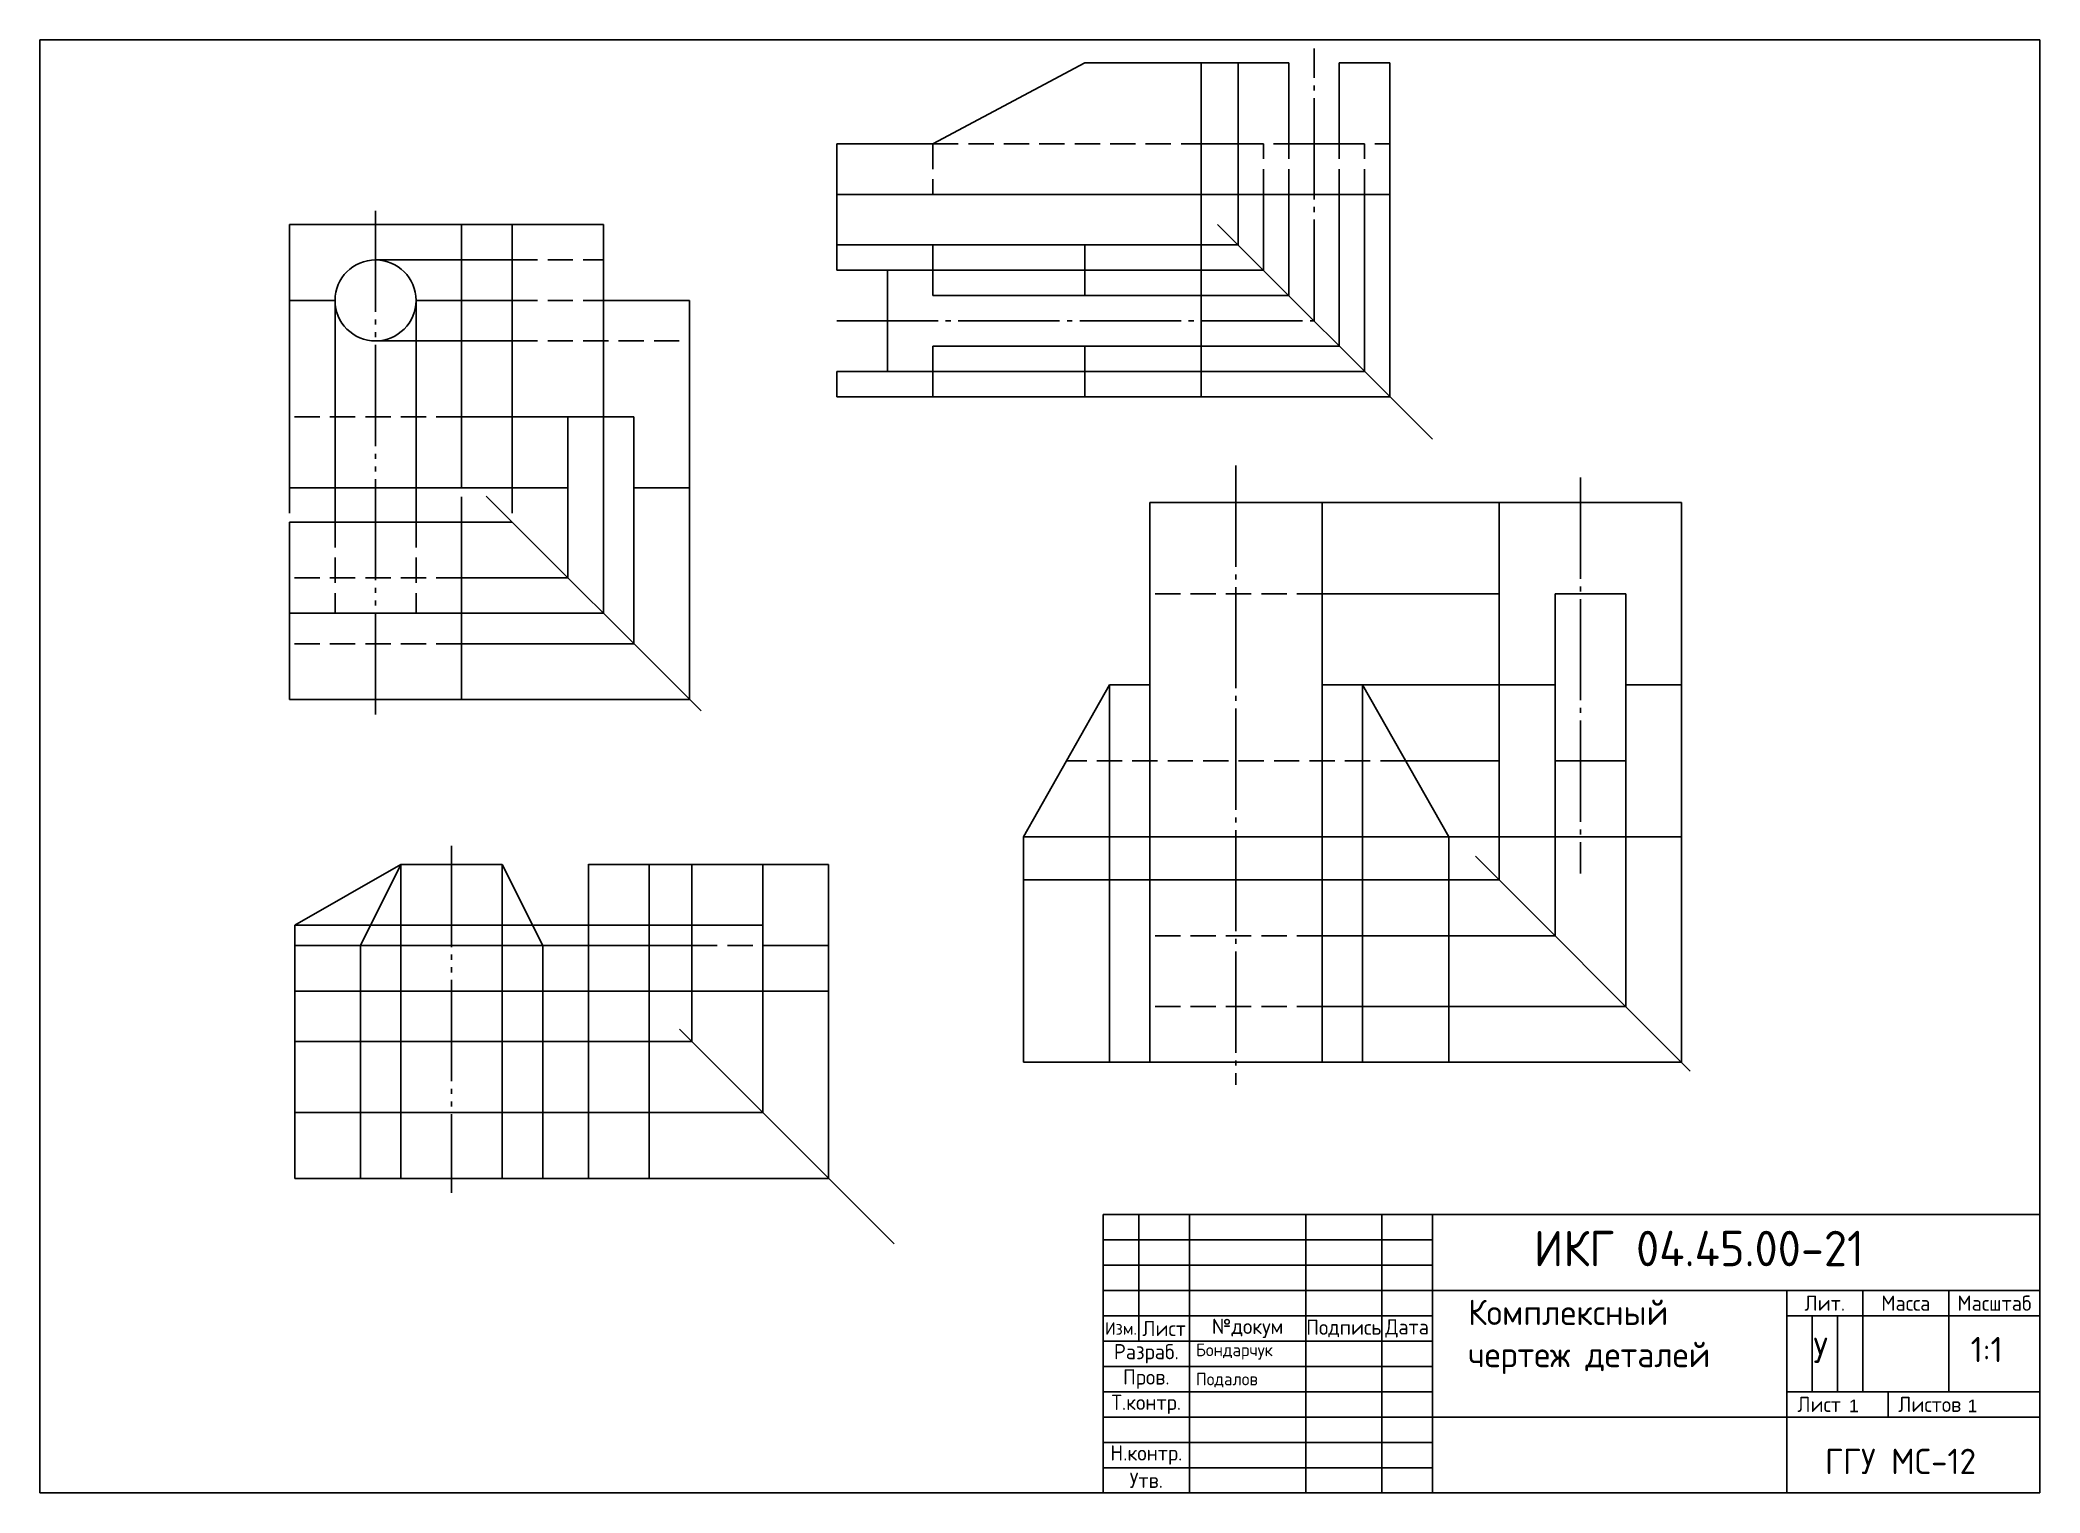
# Model space of a CAD drawing. Header units: millimetres. Extents: x 1 to 396, y -1 to 286.
import ezdxf

# ---------------------------------------------------------------- set-up
doc = ezdxf.new("R2010")
doc.units = ezdxf.units.MM
for name, pattern in [('DASHDOT_axis', [24, 20, -1.5, 1, -1.5]), ('DASHED', [7, 5, -2, 0]), ('DIVIDE', [26.5, 20, -1.5, 1, -1.5, 1, -1.5])]:
    doc.linetypes.add(name, pattern=pattern)
for name, color, linetype in [('Всармргательные', 7, 'Continuous'), ('Контур', 7, 'Continuous'), ('Невидимые', 7, 'Continuous'), ('Оси', 7, 'Continuous'), ('Рамка', 7, 'Continuous')]:
    doc.layers.add(name, color=color, linetype=linetype)
doc.styles.add('GOST-2.304_Type-B', font='GOST Common.ttf')
doc.styles.get("Standard").update_dxf_attribs({"font": 'arial.ttf'})

msp = doc.modelspace()

# ---------------------------------------------------------------- linework, layer by layer
at = {"color": 7}
for p, q in [((233.26, 249.96), (275.69, 207.53)), ((88.83, 196.28), (131.26, 153.85)), ((284.22, 125.16), (326.64, 82.74)), ((127, 91), (169.42, 48.57))]:
    msp.add_line(p, q, dxfattribs=at)
at = {"layer": 'Всармргательные', "color": 5, "linetype": 'ByBlock'}
for p, q in [((230.06, 281.9), (237.32, 281.9)), ((230.06, 265.9), (237.32, 265.9)), ((158.06, 255.9), (158.06, 245.9)), ((230.06, 255.9), (230.06, 245.9)), ((237.32, 255.9), (230.06, 255.9)), ((237.32, 245.9), (237.32, 255.9)), ((242.32, 240.9), (242.32, 255.9)), ((247.32, 235.9), (247.32, 255.9)), ((257.32, 225.9), (257.32, 255.9)), ((262.32, 220.9), (262.32, 255.9)), ((267.32, 215.9), (267.32, 255.9)), ((230.06, 245.9), (237.32, 245.9)), ((168.06, 240.9), (242.32, 240.9)), ((58.97, 234.95), (58.97, 191.14)), ((74.97, 234.95), (74.97, 191.14)), ((111.97, 234.95), (111.97, 173.14)), ((230.06, 235.9), (247.32, 235.9)), ((230.06, 225.9), (257.32, 225.9)), ((168.06, 220.9), (262.32, 220.9)), ((230.06, 215.9), (267.32, 215.9)), ((104.97, 197.95), (104.97, 180.14)), ((117.97, 197.95), (117.97, 167.14)), ((128.97, 197.95), (128.97, 156.14)), ((253.92, 195.02), (288.92, 195.02)), ((93.97, 191.14), (83.97, 191.14)), ((104.97, 180.14), (83.97, 180.14)), ((288.92, 177.02), (253.92, 177.02)), ((111.97, 173.14), (83.97, 173.14)), ((117.97, 167.14), (83.97, 167.14)), ((211.92, 159.02), (211.92, 120.47)), ((219.92, 159.02), (219.92, 120.47)), ((253.92, 159.02), (253.92, 120.47)), ((261.92, 159.02), (288.92, 159.02)), ((261.92, 159.02), (261.92, 120.47)), ((128.97, 156.14), (83.97, 156.14)), ((288.92, 144.02), (270.42, 144.02)), ((299.92, 144.02), (299.92, 109.47)), ((313.92, 144.02), (313.92, 95.47)), ((194.92, 120.47), (194.92, 129.02)), ((278.92, 129.02), (288.92, 129.02)), ((278.92, 120.47), (278.92, 129.02)), ((288.92, 129.02), (288.92, 120.47)), ((324.92, 129.02), (324.92, 84.47)), ((72, 123.54), (72, 88.54)), ((92, 123.54), (92, 88.54)), ((121, 123.54), (129.46, 123.54)), ((288.92, 120.47), (278.92, 120.47)), ((51, 111.54), (129.46, 111.54)), ((64, 107.54), (64, 74.54)), ((64, 107.54), (100, 107.54)), ((100, 107.54), (100, 88.54)), ((109, 107.54), (109, 88.54)), ((109, 107.54), (129.46, 107.54)), ((143.46, 74.54), (143.46, 107.54)), ((299.92, 109.47), (253.92, 109.47)), ((51, 98.54), (51, 88.54)), ((121, 98.54), (121, 88.54)), ((129.46, 98.54), (121, 98.54)), ((129.46, 88.54), (129.46, 98.54)), ((156.46, 61.54), (156.46, 98.54)), ((313.92, 95.47), (253.92, 95.47)), ((121, 88.54), (129.46, 88.54)), ((324.92, 84.47), (278.92, 84.47)), ((72, 74.54), (143.46, 74.54)), ((121, 61.54), (156.46, 61.54))]:
    msp.add_line(p, q, dxfattribs=at)
at = {"layer": 'Всармргательные', "color": 5}
for p, q in [((83.97, 249.95), (93.97, 249.95)), ((66.97, 242.96), (93.97, 242.96)), ((83.97, 234.95), (93.97, 234.95)), ((66.97, 226.96), (93.97, 226.96)), ((104.97, 211.95), (83.97, 211.95)), ((83.97, 197.95), (93.97, 197.95))]:
    msp.add_line(p, q, dxfattribs=at)
at = {"layer": 'Всармргательные', "color": 5, "linetype": 'DASHED'}
for p, q in [((49.97, 197.95), (49.97, 191.14)), ((83.97, 191.14), (83.97, 197.95)), ((93.97, 197.95), (93.97, 191.14))]:
    msp.add_line(p, q, dxfattribs=at)
at = {"layer": 'Контур', "color": 7, "linetype": 'ByBlock'}
for p, q in [((177.06, 265.9), (207.06, 281.9)), ((230.06, 281.9), (207.06, 281.9)), ((230.06, 255.9), (230.06, 281.9)), ((237.32, 281.9), (237.32, 255.9)), ((247.32, 281.9), (237.32, 281.9)), ((247.32, 265.9), (247.32, 281.9)), ((267.32, 281.9), (257.32, 281.9)), ((257.32, 281.9), (257.32, 265.9)), ((267.32, 255.9), (267.32, 281.9)), ((158.06, 255.9), (158.06, 265.9)), ((158.06, 265.9), (177.06, 265.9)), ((257.32, 265.9), (247.32, 265.9)), ((158.06, 255.9), (230.06, 255.9)), ((237.32, 255.9), (267.32, 255.9)), ((158.06, 245.9), (230.06, 245.9)), ((158.06, 245.9), (158.06, 240.9)), ((177.06, 235.9), (177.06, 245.9)), ((207.06, 235.9), (207.06, 245.9)), ((230.06, 245.9), (230.06, 215.9)), ((158.06, 240.9), (168.06, 240.9)), ((168.06, 220.9), (168.06, 240.9)), ((207.06, 235.9), (177.06, 235.9)), ((230.06, 235.9), (207.06, 235.9)), ((177.06, 215.9), (177.06, 225.9)), ((177.06, 225.9), (230.06, 225.9)), ((207.06, 225.9), (207.06, 215.9)), ((158.05, 220.9), (168.05, 220.9)), ((158.06, 215.9), (158.06, 220.9)), ((230.06, 215.9), (158.06, 215.9)), ((253.88, 195.05), (219.88, 195.05)), ((219.92, 195.02), (219.92, 159.02)), ((253.92, 159.02), (253.92, 195.02)), ((324.92, 195.02), (288.92, 195.02)), ((288.92, 195.02), (288.92, 129.02)), ((324.92, 129.02), (324.92, 195.02)), ((49.97, 191.14), (83.97, 191.14)), ((49.97, 156.14), (49.97, 191.14)), ((83.97, 191.14), (83.97, 156.14)), ((313.92, 177.02), (299.92, 177.02)), ((299.92, 177.02), (299.92, 159.02)), ((313.92, 144.02), (313.92, 177.02)), ((194.92, 129.02), (211.92, 159.02)), ((211.92, 159.02), (219.92, 159.02)), ((261.92, 159.02), (253.92, 159.02)), ((278.92, 129.02), (261.92, 159.02)), ((288.92, 159.02), (299.92, 159.02)), ((299.92, 144.02), (299.92, 159.02)), ((324.92, 159.02), (313.92, 159.02)), ((83.97, 156.14), (49.97, 156.14)), ((299.92, 144.02), (313.92, 144.02)), ((194.92, 129.02), (278.92, 129.02)), ((288.92, 129.02), (324.92, 129.02)), ((51, 111.54), (72, 123.54)), ((72, 123.54), (64, 107.54)), ((82, 123.54), (72, 123.54)), ((82, 123.54), (92, 123.54)), ((92, 123.54), (100, 107.54)), ((109, 123.59), (109, 107.54)), ((121, 123.54), (109, 123.54)), ((121, 121.54), (121, 123.54)), ((129.46, 123.54), (129.46, 98.54)), ((156.46, 123.54), (129.46, 123.54)), ((143.46, 111.54), (143.46, 123.54)), ((156.46, 98.54), (156.46, 123.54)), ((121, 98.54), (121, 121.54)), ((278.92, 120.47), (194.92, 120.47)), ((194.92, 120.47), (194.92, 84.47)), ((211.92, 84.47), (211.92, 120.47)), ((219.92, 120.47), (219.92, 84.47)), ((253.92, 120.47), (253.92, 84.47)), ((261.92, 120.47), (261.92, 84.47)), ((278.92, 84.47), (278.92, 120.47)), ((51, 107.54), (51, 111.54)), ((129.46, 111.54), (143.46, 111.54)), ((143.46, 111.54), (143.46, 107.54)), ((51, 98.54), (51, 107.54)), ((64, 107.54), (51, 107.54)), ((109, 107.54), (100, 107.54)), ((143.46, 107.54), (156.46, 107.54)), ((51, 98.54), (121, 98.54)), ((121, 98.54), (64, 98.54)), ((64, 98.54), (100, 98.54)), ((64, 98.54), (82, 98.54)), ((121, 98.54), (109, 98.54)), ((129.46, 98.54), (156.46, 98.54)), ((51, 88.54), (121, 88.54)), ((51, 88.54), (51, 61.54)), ((51, 88.54), (51, 74.54)), ((72, 88.54), (72, 61.54)), ((92, 88.54), (92, 61.54)), ((100, 88.54), (100, 61.54)), ((109, 88.54), (109, 61.54)), ((121, 61.54), (121, 88.54)), ((194.92, 84.47), (278.92, 84.47)), ((51, 74.54), (72, 74.54)), ((64, 74.54), (64, 61.54)), ((51, 61.54), (121, 61.54))]:
    msp.add_line(p, q, dxfattribs=at)
at = {"layer": 'Контур'}
for p, q in [((49.97, 249.95), (83.97, 249.95)), ((49.97, 249.95), (49.97, 197.95)), ((83.97, 249.95), (83.97, 197.95)), ((83.97, 197.95), (49.97, 197.95))]:
    msp.add_line(p, q, dxfattribs=at)
at = {"layer": 'Контур', "color": 7}
for p, q in [((93.97, 249.95), (93.97, 197.95)), ((93.97, 249.95), (111.97, 249.95)), ((111.97, 249.95), (111.97, 234.95)), ((49.97, 234.95), (58.97, 234.95)), ((83.97, 234.95), (74.97, 234.95)), ((111.97, 234.95), (128.97, 234.95)), ((128.97, 197.95), (128.97, 234.95)), ((104.97, 197.95), (104.97, 211.95)), ((104.97, 211.95), (117.97, 211.95)), ((117.97, 211.95), (117.97, 197.95)), ((93.97, 197.95), (104.97, 197.95)), ((117.97, 197.95), (128.97, 197.95))]:
    msp.add_line(p, q, dxfattribs=at)
at = {"layer": 'Контур', "color": 7, "linetype": 'DASHED'}
for p, q in [((83.97, 180.14), (49.97, 180.14)), ((83.97, 167.14), (49.97, 167.14))]:
    msp.add_line(p, q, dxfattribs=at)
at = {"layer": 'Контур', "color": 7}
msp.add_circle((66.97, 234.95), 8, dxfattribs=at)
at = {"layer": 'Невидимые', "color": 7, "linetype": 'DASHED'}
for p, q in [((177.06, 265.9), (177.06, 255.9)), ((177.06, 265.9), (230.06, 265.9)), ((237.32, 265.9), (247.32, 265.9)), ((242.32, 255.9), (242.32, 265.9)), ((247.32, 255.9), (247.32, 265.9)), ((257.32, 265.9), (267.32, 265.9)), ((257.32, 255.9), (257.32, 265.9)), ((262.32, 255.9), (262.32, 265.9)), ((93.97, 242.96), (111.97, 242.96)), ((93.97, 234.95), (111.97, 234.95)), ((93.97, 226.96), (128.97, 226.96)), ((83.97, 211.95), (49.97, 211.95)), ((58.97, 191.14), (58.97, 173.14)), ((74.97, 191.14), (74.97, 173.14)), ((253.92, 177.02), (219.92, 177.02)), ((270.42, 144.02), (203.42, 144.02)), ((129.46, 107.54), (143.46, 107.54)), ((253.92, 109.47), (219.92, 109.47)), ((253.92, 95.47), (219.92, 95.47))]:
    msp.add_line(p, q, dxfattribs=at)
at = {"layer": 'Невидимые', "color": 7, "linetype": 'ByBlock'}
msp.add_line((83.97, 173.14), (49.97, 173.14), dxfattribs=at)
at = {"layer": 'Оси', "color": 1, "linetype": 'DASHDOT_axis'}
for p, q in [((252.32, 230.9), (252.32, 284.7)), ((158.06, 230.9), (252.32, 230.9)), ((236.88, 202.33), (236.88, 80.03)), ((304.92, 199.97), (304.92, 121.77))]:
    msp.add_line(p, q, dxfattribs=at)
at = {"layer": 'Оси', "color": 1, "linetype": 'DIVIDE'}
for p, q in [((66.97, 252.67), (66.97, 152.11)), ((82, 127.22), (82, 58.67))]:
    msp.add_line(p, q, dxfattribs=at)
at = {"layer": 'Рамка', "lineweight": 30}
for p, q in [((395.7, 286.39), (0.7, 286.39)), ((0.7, 286.39), (0.7, -0.61)), ((395.7, -0.61), (395.7, 286.39)), ((395.7, 54.39), (210.7, 54.39)), ((210.7, 54.39), (210.7, -0.61)), ((217.7, 54.39), (217.7, 29.39)), ((227.7, -0.61), (227.7, 54.39)), ((250.7, 54.39), (250.7, -0.61)), ((265.7, -0.61), (265.7, 54.39)), ((275.7, 54.39), (275.7, -0.61)), ((395.7, 39.39), (275.7, 39.39)), ((345.7, 39.39), (345.7, -0.61)), ((360.7, 39.39), (360.7, 19.39)), ((377.7, 19.39), (377.7, 39.39)), ((275.7, 34.39), (210.7, 34.39)), ((395.7, 34.39), (345.7, 34.39)), ((210.7, 29.39), (275.7, 29.39)), ((395.7, 19.39), (345.7, 19.39)), ((365.7, 19.39), (365.7, 14.39)), ((395.7, 14.39), (275.7, 14.39)), ((0.7, -0.61), (395.7, -0.61))]:
    msp.add_line(p, q, dxfattribs=at)
at = {"layer": 'Рамка'}
for p, q in [((395.7, -0.61), (395.7, 54.39)), ((210.7, 49.39), (275.7, 49.39)), ((275.7, 44.39), (210.7, 44.39)), ((210.7, 39.39), (275.7, 39.39)), ((395.7, 39.39), (395.7, 34.39)), ((350.7, 34.39), (350.7, 19.39)), ((355.7, 19.39), (355.7, 34.39)), ((275.7, 24.39), (210.7, 24.39)), ((250.7, 24.39), (250.7, 19.39)), ((275.7, 24.39), (275.7, 19.39)), ((210.7, 19.39), (275.7, 19.39)), ((355.7, 19.39), (365.7, 19.39)), ((395.7, 14.39), (395.7, 19.39)), ((395.7, 19.39), (395.7, 14.39)), ((275.7, 14.39), (210.7, 14.39)), ((210.7, 9.39), (275.7, 9.39)), ((275.7, 4.39), (210.7, 4.39)), ((395.7, -0.61), (210.7, -0.61)), ((210.7, -0.61), (395.7, -0.61))]:
    msp.add_line(p, q, dxfattribs=at)

# ---------------------------------------------------------------- texts
at = {"attachment_point": 1, "style": 'GOST-2.304_Type-B'}
for s, width, heights, insert, char_height in [('Бондарчук', 13.5215, [0], (229.01, 28.91), 2.5), ('У', 3.1914, [6.61], (350.94, 30.07), 5), ('Подалов', 15.5204, [0], (229.01, 23.15), 2.5), ('ГГУ МС-12', 47.28, [5.43], (353.24, 8.13), 5)]:
    msp.add_mtext_dynamic_manual_height_columns(s, width=width, gutter_width=12.5, heights=heights, dxfattribs=dict(at, insert=insert, char_height=char_height))
at = {"layer": 'Оси', "color": 1, "linetype": 'ByBlock', "attachment_point": 1, "style": 'GOST-2.304_Type-B'}
for s, width, heights, insert, char_height in [('{\\C7;ИКГ 04.45.00-21}', 79.3776, [0], (295.74, 51.18), 7), ('{\\C7;Комплексный чертеж деталей}', 60.3969, [20.83], (282.76, 37.57), 5), ('{\\C7;1:1}', 15.613, [0], (382, 30.23), 5)]:
    msp.add_mtext_dynamic_manual_height_columns(s, width=width, gutter_width=12.5, heights=heights, dxfattribs=dict(at, insert=insert, char_height=char_height))
at = {"layer": 'Оси', "color": 1, "linetype": 'ByBlock', "char_height": 2.5, "attachment_point": 1}
for insert in [(357.96, 17.85), (381.39, 17.85)]:
    msp.add_mtext('{\\C7;1}', dxfattribs=dict(at, insert=insert))
at = {"layer": 'Рамка', "style": 'GOST-2.304_Type-B'}
for s, width, insert, char_height, attachment_point in [('Лит.', 15, (353.2, 36.89), 3, 5), ('Масса', 17, (369.2, 36.89), 3, 5), ('Масштаб', 18, (386.7, 36.89), 3, 5), ('Изм.', 7, (214.2, 31.89), 2.5, 5), ('Лист', 10, (222.7, 31.89), 3, 5), ('№докум', 23, (239.2, 31.89), 3, 5), ('Подпись', 15, (258.2, 31.89), 3, 5), ('Дата', 10, (270.7, 31.89), 3, 5), ('Разраб.', 17, (219.2, 26.89), 3, 5), ('Пров.', 17, (219.2, 21.89), 3, 5), ('Т.контр.', 17, (219.2, 16.89), 3, 5), ('Листов', 27.9989, (367.7, 16.89), 3, 4), ('Н.контр.', 17, (219.2, 6.89), 3, 5), ('Утв.', 17, (219.2, 1.89), 3, 5)]:
    msp.add_mtext_dynamic_manual_height_columns(s, width=width, gutter_width=12.5, heights=[0], dxfattribs=dict(at, insert=insert, char_height=char_height, attachment_point=attachment_point))
at = {"layer": 'Рамка', "insert": (347.77, 16.89), "char_height": 3, "width": 17.8537, "attachment_point": 4, "style": 'GOST-2.304_Type-B'}
msp.add_mtext('Лист', dxfattribs=at)

doc.saveas('drawing.dxf')
